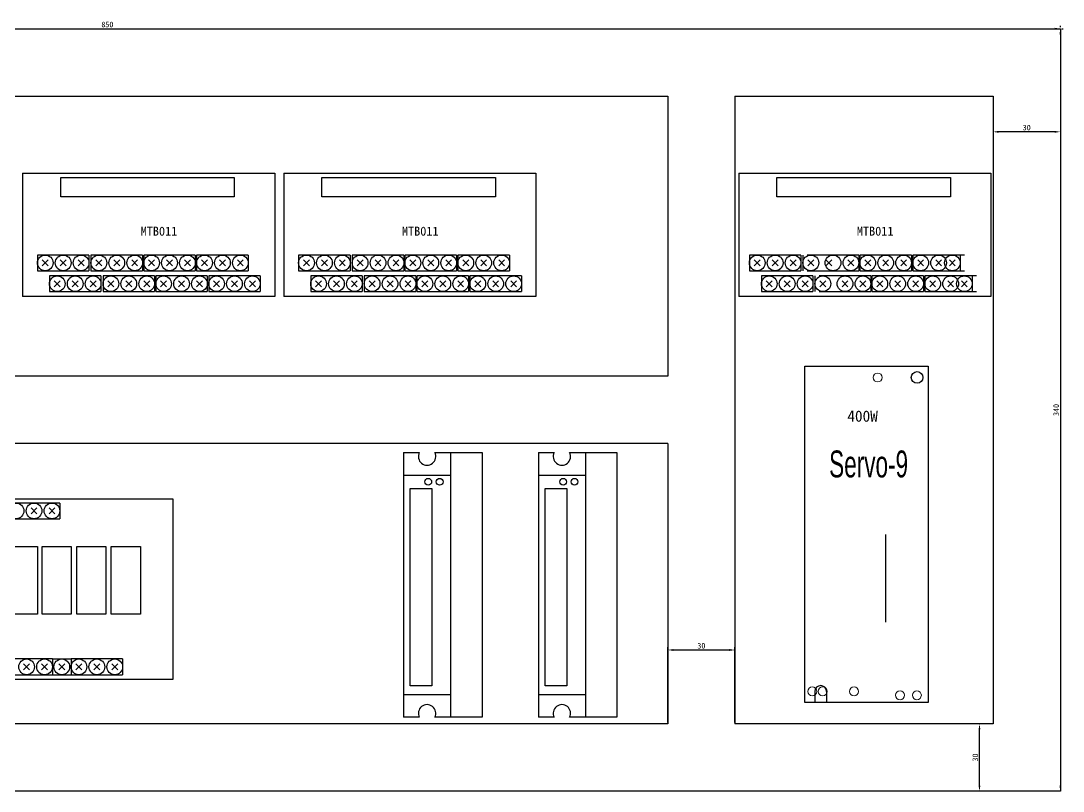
# Model space of a CAD drawing. Header units: millimetres. Extents: x 175 to 4940, y -2082 to 1907.
# Drawn here: x 2040.5 to 2505.3, y 984.8 to 1328.3 of the extents above; entities that cross this region are included whole.
import ezdxf

# ---------------------------------------------------------------- set-up
doc = ezdxf.new("R2010")
doc.units = ezdxf.units.MM
doc.layers.add('Dimension', color=3, linetype='Continuous', lineweight=13)
doc.layers.add('Z_OM_OUTLINE', color=7, linetype='Continuous')
doc.layers.add('外形線', color=7, linetype='Continuous')
doc.styles.get("Standard").update_dxf_attribs({"font": ''})
doc.styles.add('样式 8', font='arial.ttf', dxfattribs={"width": 0.6, "height": 2.5})
doc.styles.get('Standard').set_extended_font_data('SimSun')
doc.dimstyles.new('ISO-25', dxfattribs={"dimtxt": 2.5, "dimasz": 2.5, "dimexe": 1.25, "dimexo": 0.625, "dimtad": 1, "dimtxsty": 'Standard', "dimcen": 2.5, "dimadec": 0, "dimazin": 0, "dimtfac": 1, "dimtmove": 0, "dimatfit": 3, "dimfxl": 1, "dimarcsym": 0})

# ---------------------------------------------------------------- blocks, each defined once
blk = doc.blocks.new('MBD2510E')
for p, q in [((-45.6, -140), (-45.6, -145)), ((-40.4, -140), (-40.4, -145))]:
    blk.add_line(p, q)
blk.add_lwpolyline([(-50, 5), (5, 5), (5, -145), (-50, -145)], close=True)
blk.add_circle((0, 0), 2.6)
blk.add_arc((-43, -140), 2.6, 0, 180)
blk = doc.blocks.new('*D66')
at = {"color": 0, "lineweight": -2, "transparency": 16777216}
for p, q in [((1654.03, 1325.46), (1654.03, 1326.08)), ((1656.53, 1324.83), (2501.53, 1324.83)), ((2504.03, 1325.46), (2504.03, 1326.08))]:
    blk.add_line(p, q, dxfattribs=at)
at = {"color": 0, "transparency": 16777216}
for points in [[(1656.53, 1325.25), (1656.53, 1324.42), (1654.03, 1324.83)], [(2501.53, 1325.25), (2501.53, 1324.42), (2504.03, 1324.83)]]:
    blk.add_solid(points, dxfattribs=at)
at = {"layer": 'Defpoints', "color": 0, "transparency": 16777216}
for p in [(1654.03, 1324.83), (2504.03, 1324.83), (2504.03, 1324.83)]:
    blk.add_point(p, dxfattribs=at)
at = {"color": 0, "transparency": 16777216, "insert": (2079.03, 1326.71), "char_height": 2.5, "attachment_point": 5}
blk.add_mtext('850', dxfattribs=at)
blk = doc.blocks.new('*D67')
at = {"color": 0, "lineweight": -2, "transparency": 16777216}
for p, q in [((2504.65, 1324.83), (2505.28, 1324.83)), ((2504.03, 1322.33), (2504.03, 987.33)), ((2503.4, 984.83), (2502.78, 984.83))]:
    blk.add_line(p, q, dxfattribs=at)
at = {"color": 0, "transparency": 16777216}
for points in [[(2503.61, 1322.33), (2504.44, 1322.33), (2504.03, 1324.83)], [(2503.61, 987.33), (2504.44, 987.33), (2504.03, 984.83)]]:
    blk.add_solid(points, dxfattribs=at)
at = {"layer": 'Defpoints', "color": 0, "transparency": 16777216}
for p in [(2504.03, 1324.83), (2504.03, 984.83), (2504.03, 984.83)]:
    blk.add_point(p, dxfattribs=at)
at = {"color": 0, "transparency": 16777216, "insert": (2502.15, 1154.83), "char_height": 2.5, "attachment_point": 5, "rotation": 90}
blk.add_mtext('340', dxfattribs=at)
blk = doc.blocks.new('*D77')
at = {"color": 0, "lineweight": -2, "transparency": 16777216}
for p, q in [((2504.03, 1324.21), (2504.03, 1277.6)), ((2474.03, 1294.21), (2474.03, 1277.6)), ((2501.53, 1278.85), (2476.53, 1278.85))]:
    blk.add_line(p, q, dxfattribs=at)
at = {"color": 0, "transparency": 16777216}
for points in [[(2476.53, 1279.27), (2476.53, 1278.44), (2474.03, 1278.85)], [(2501.53, 1279.27), (2501.53, 1278.44), (2504.03, 1278.85)]]:
    blk.add_solid(points, dxfattribs=at)
at = {"layer": 'Defpoints', "color": 0, "transparency": 16777216}
for p in [(2504.03, 1324.83), (2474.03, 1294.83), (2474.03, 1278.85)]:
    blk.add_point(p, dxfattribs=at)
at = {"color": 0, "transparency": 16777216, "insert": (2489.03, 1280.73), "char_height": 2.5, "attachment_point": 5}
blk.add_mtext('30', dxfattribs=at)
blk = doc.blocks.new('*D78')
at = {"color": 0, "lineweight": -2, "transparency": 16777216}
for p, q in [((2473.4, 1014.83), (2466.72, 1014.83)), ((2467.97, 987.33), (2467.97, 1012.33)), ((2503.4, 984.83), (2466.72, 984.83))]:
    blk.add_line(p, q, dxfattribs=at)
at = {"color": 0, "transparency": 16777216}
for points in [[(2467.55, 1012.33), (2468.38, 1012.33), (2467.97, 1014.83)], [(2467.55, 987.33), (2468.38, 987.33), (2467.97, 984.83)]]:
    blk.add_solid(points, dxfattribs=at)
at = {"layer": 'Defpoints', "color": 0, "transparency": 16777216}
for p in [(2467.97, 1014.83), (2474.03, 1014.83), (2504.03, 984.83)]:
    blk.add_point(p, dxfattribs=at)
at = {"color": 0, "transparency": 16777216, "insert": (2466.09, 999.83), "char_height": 2.5, "attachment_point": 5, "rotation": 90}
blk.add_mtext('30', dxfattribs=at)
blk = doc.blocks.new('*D79')
at = {"color": 0, "lineweight": -2, "transparency": 16777216}
for p, q in [((2328.93, 1015.46), (2328.93, 1049.04)), ((2331.43, 1047.79), (2356.43, 1047.79)), ((2358.93, 1015.46), (2358.93, 1049.04))]:
    blk.add_line(p, q, dxfattribs=at)
at = {"color": 0, "transparency": 16777216}
for points in [[(2331.43, 1048.21), (2331.43, 1047.37), (2328.93, 1047.79)], [(2356.43, 1048.21), (2356.43, 1047.37), (2358.93, 1047.79)]]:
    blk.add_solid(points, dxfattribs=at)
at = {"layer": 'Defpoints', "color": 0, "transparency": 16777216}
for p in [(2358.93, 1047.79), (2328.93, 1014.83), (2358.93, 1014.83)]:
    blk.add_point(p, dxfattribs=at)
at = {"color": 0, "transparency": 16777216, "insert": (2343.93, 1049.67), "char_height": 2.5, "attachment_point": 5}
blk.add_mtext('30', dxfattribs=at)

msp = doc.modelspace()

# ---------------------------------------------------------------- linework, layer by layer
for p, q in [((1654.026, 1324.832), (2504.026, 1324.832)), ((2504.026, 1324.832), (2504.026, 984.832)), ((1684.026, 1294.832), (2328.93, 1294.832)), ((2328.93, 1294.832), (2328.93, 1169.832)), ((2358.93, 1294.832), (2358.93, 1014.832)), ((2358.93, 1294.832), (2474.026, 1294.832)), ((2474.026, 1294.832), (2474.026, 1014.832)), ((2041.261, 1260.443), (2153.661, 1260.443)), ((2041.261, 1260.443), (2041.261, 1205.443)), ((2153.661, 1260.443), (2153.661, 1205.443)), ((2157.775, 1260.443), (2270.175, 1260.443)), ((2157.775, 1260.443), (2157.775, 1205.443)), ((2270.175, 1260.443), (2270.175, 1205.443)), ((2360.654, 1260.443), (2473.054, 1260.443)), ((2360.654, 1260.443), (2360.654, 1205.443)), ((2473.054, 1260.443), (2473.054, 1205.443)), ((2047.829, 1223.926), (2047.829, 1216.926)), ((2070.829, 1223.926), (2070.829, 1216.926)), ((2071.737, 1223.926), (2071.737, 1216.926)), ((2094.737, 1223.926), (2094.737, 1216.926)), ((2095.248, 1223.926), (2095.248, 1216.926)), ((2118.248, 1223.926), (2118.248, 1216.926)), ((2118.858, 1223.926), (2118.858, 1216.926)), ((2141.858, 1223.926), (2141.858, 1216.926)), ((2164.344, 1223.926), (2164.344, 1216.926)), ((2187.344, 1223.926), (2187.344, 1216.926)), ((2188.252, 1223.926), (2188.252, 1216.926)), ((2211.252, 1223.926), (2211.252, 1216.926)), ((2211.763, 1223.926), (2211.763, 1216.926)), ((2234.763, 1223.926), (2234.763, 1216.926)), ((2235.373, 1223.926), (2235.373, 1216.926)), ((2258.373, 1223.926), (2258.373, 1216.926)), ((2365.343, 1223.926), (2365.343, 1216.926)), ((2388.343, 1223.926), (2388.343, 1216.926)), ((2389.251, 1223.926), (2389.251, 1216.926)), ((2414.13, 1223.926), (2414.13, 1216.926)), ((2414.641, 1223.926), (2414.641, 1216.926)), ((2437.641, 1223.926), (2437.641, 1216.926)), ((2438.251, 1223.926), (2438.251, 1216.926)), ((2459.372, 1223.926), (2459.372, 1216.926)), ((2053.186, 1214.613), (2053.186, 1207.613)), ((2076.186, 1214.613), (2076.186, 1207.613)), ((2077.094, 1214.613), (2077.094, 1207.613)), ((2100.094, 1214.613), (2100.094, 1207.613)), ((2100.605, 1214.613), (2100.605, 1207.613)), ((2123.605, 1214.613), (2123.605, 1207.613)), ((2124.215, 1214.613), (2124.215, 1207.613)), ((2147.215, 1214.613), (2147.215, 1207.613)), ((2169.701, 1214.613), (2169.701, 1207.613)), ((2192.701, 1214.613), (2192.701, 1207.613)), ((2193.609, 1214.613), (2193.609, 1207.613)), ((2216.609, 1214.613), (2216.609, 1207.613)), ((2217.119, 1214.613), (2217.119, 1207.613)), ((2240.119, 1214.613), (2240.119, 1207.613)), ((2240.73, 1214.613), (2240.73, 1207.613)), ((2263.73, 1214.613), (2263.73, 1207.613)), ((2370.7, 1214.613), (2370.7, 1207.613)), ((2393.7, 1214.613), (2393.7, 1207.613)), ((2394.608, 1214.613), (2394.608, 1207.613)), ((2419.487, 1214.613), (2419.487, 1207.613)), ((2419.998, 1214.613), (2419.998, 1207.613)), ((2442.998, 1214.613), (2442.998, 1207.613)), ((2443.608, 1214.613), (2443.608, 1207.613)), ((2464.729, 1214.613), (2464.729, 1207.613)), ((2153.661, 1205.443), (2041.261, 1205.443)), ((2270.175, 1205.443), (2157.775, 1205.443)), ((2473.054, 1205.443), (2360.654, 1205.443)), ((2328.93, 1169.832), (1684.026, 1169.832)), ((2328.93, 1139.832), (1684.026, 1139.832)), ((2328.93, 1139.832), (2328.93, 1014.832)), ((2211.124, 1135.815), (2218.153, 1135.815)), ((2211.124, 1135.815), (2211.124, 1017.815)), ((2225.063, 1135.815), (2246.124, 1135.815)), ((2232.124, 1135.815), (2232.124, 1017.815)), ((2246.124, 1135.815), (2246.124, 1017.815)), ((2271.258, 1135.815), (2278.287, 1135.815)), ((2271.258, 1135.815), (2271.258, 1017.815)), ((2285.197, 1135.815), (2306.258, 1135.815)), ((2292.258, 1135.815), (2292.258, 1017.815)), ((2306.258, 1135.815), (2306.258, 1017.815)), ((2211.124, 1125.815), (2232.124, 1125.815)), ((2271.258, 1125.815), (2292.258, 1125.815)), ((1956.174, 1115.191), (2108.174, 1115.191)), ((2057.837, 1113.333), (2057.837, 1106.333)), ((2108.174, 1115.191), (2108.174, 1034.691)), ((2426.031, 1099.301), (2426.031, 1060.231)), ((2054.517, 1043.769), (2054.517, 1036.769)), ((2054.517, 1043.769), (2062.845, 1043.769)), ((2062.845, 1043.769), (2062.845, 1036.769)), ((2085.845, 1043.769), (2085.845, 1036.769)), ((2054.517, 1036.769), (2062.845, 1036.769)), ((2108.174, 1034.691), (1956.174, 1034.691)), ((2232.124, 1027.815), (2211.124, 1027.815)), ((2292.258, 1027.815), (2271.258, 1027.815)), ((2328.93, 1014.832), (1684.026, 1014.832)), ((2218.153, 1017.815), (2211.124, 1017.815)), ((2246.124, 1017.815), (2225.063, 1017.815)), ((2278.287, 1017.815), (2271.258, 1017.815)), ((2306.258, 1017.815), (2285.197, 1017.815)), ((2474.026, 1014.832), (2358.93, 1014.832)), ((2504.026, 984.832), (1654.026, 984.832))]:
    msp.add_line(p, q)
for points in [[(2058.232, 1258.489), (2135.622, 1258.489), (2135.622, 1249.857), (2058.232, 1249.857)], [(2174.747, 1258.489), (2252.137, 1258.489), (2252.137, 1249.857), (2174.747, 1249.857)], [(2377.625, 1258.489), (2455.016, 1258.489), (2455.016, 1249.857), (2377.625, 1249.857)], [(2214.12, 1119.728), (2223.758, 1119.728), (2223.758, 1031.802), (2214.12, 1031.802)], [(2274.254, 1119.728), (2283.892, 1119.728), (2283.892, 1031.802), (2274.254, 1031.802)], [(2047.841, 1093.958), (2047.841, 1063.716), (2034.855, 1063.716), (2034.855, 1093.958)], [(2062.942, 1093.958), (2062.942, 1063.716), (2049.955, 1063.716), (2049.955, 1093.958)], [(2078.345, 1093.958), (2078.345, 1063.716), (2065.358, 1063.716), (2065.358, 1093.958)], [(2093.748, 1093.958), (2093.748, 1063.716), (2080.761, 1063.716), (2080.761, 1093.958)]]:
    msp.add_lwpolyline(points, close=True)
for centre in [(2222.147, 1122.825), (2227.221, 1122.825), (2282.281, 1122.825), (2287.355, 1122.825)]:
    msp.add_circle(centre, 1.5)
for centre, start, end in [((2221.608, 1134.075), 153.26849, 26.73151), ((2281.742, 1134.075), 153.26849, 26.73151), ((2221.608, 1019.555), 333.26849, 206.73151), ((2281.742, 1019.555), 333.26849, 206.73151)]:
    msp.add_arc(centre, 3.868, start, end)
at = {"layer": 'Dimension'}
for centre in [(2422.531, 1169.301), (2393.37, 1029.301), (2398.031, 1029.301), (2412.031, 1029.301), (2432.531, 1027.62), (2440.031, 1027.62)]:
    msp.add_circle(centre, 2, dxfattribs=at)
at = {"layer": 'Z_OM_OUTLINE'}
for p, q in [((2070.829, 1223.926), (2047.829, 1223.926)), ((2094.737, 1223.926), (2071.737, 1223.926)), ((2118.248, 1223.926), (2095.248, 1223.926)), ((2141.858, 1223.926), (2118.858, 1223.926)), ((2187.344, 1223.926), (2164.344, 1223.926)), ((2211.252, 1223.926), (2188.252, 1223.926)), ((2234.763, 1223.926), (2211.763, 1223.926)), ((2258.373, 1223.926), (2235.373, 1223.926)), ((2388.343, 1223.926), (2365.343, 1223.926)), ((2414.13, 1223.926), (2391.13, 1223.926)), ((2437.641, 1223.926), (2414.641, 1223.926)), ((2461.251, 1223.926), (2438.251, 1223.926)), ((2050.019, 1219.115), (2052.64, 1221.736)), ((2052.64, 1219.115), (2050.019, 1221.736)), ((2060.64, 1219.115), (2058.019, 1221.736)), ((2058.019, 1219.115), (2060.64, 1221.736)), ((2068.64, 1219.115), (2066.019, 1221.736)), ((2066.019, 1219.115), (2068.64, 1221.736)), ((2073.926, 1219.115), (2076.547, 1221.736)), ((2076.547, 1219.115), (2073.926, 1221.736)), ((2084.547, 1219.115), (2081.926, 1221.736)), ((2081.926, 1219.115), (2084.547, 1221.736)), ((2092.547, 1219.115), (2089.926, 1221.736)), ((2089.926, 1219.115), (2092.547, 1221.736)), ((2097.437, 1219.115), (2100.058, 1221.736)), ((2100.058, 1219.115), (2097.437, 1221.736)), ((2108.058, 1219.115), (2105.437, 1221.736)), ((2105.437, 1219.115), (2108.058, 1221.736)), ((2116.058, 1219.115), (2113.437, 1221.736)), ((2113.437, 1219.115), (2116.058, 1221.736)), ((2121.047, 1219.115), (2123.668, 1221.736)), ((2123.668, 1219.115), (2121.047, 1221.736)), ((2131.668, 1219.115), (2129.047, 1221.736)), ((2129.047, 1219.115), (2131.668, 1221.736)), ((2139.668, 1219.115), (2137.047, 1221.736)), ((2137.047, 1219.115), (2139.668, 1221.736)), ((2166.533, 1219.115), (2169.155, 1221.736)), ((2169.155, 1219.115), (2166.533, 1221.736)), ((2177.155, 1219.115), (2174.533, 1221.736)), ((2174.533, 1219.115), (2177.155, 1221.736)), ((2185.155, 1219.115), (2182.533, 1221.736)), ((2182.533, 1219.115), (2185.155, 1221.736)), ((2190.441, 1219.115), (2193.062, 1221.736)), ((2193.062, 1219.115), (2190.441, 1221.736)), ((2201.062, 1219.115), (2198.441, 1221.736)), ((2198.441, 1219.115), (2201.062, 1221.736)), ((2209.062, 1219.115), (2206.441, 1221.736)), ((2206.441, 1219.115), (2209.062, 1221.736)), ((2213.952, 1219.115), (2216.573, 1221.736)), ((2216.573, 1219.115), (2213.952, 1221.736)), ((2224.573, 1219.115), (2221.952, 1221.736)), ((2221.952, 1219.115), (2224.573, 1221.736)), ((2232.573, 1219.115), (2229.952, 1221.736)), ((2229.952, 1219.115), (2232.573, 1221.736)), ((2237.562, 1219.115), (2240.183, 1221.736)), ((2240.183, 1219.115), (2237.562, 1221.736)), ((2248.183, 1219.115), (2245.562, 1221.736)), ((2245.562, 1219.115), (2248.183, 1221.736)), ((2256.183, 1219.115), (2253.562, 1221.736)), ((2253.562, 1219.115), (2256.183, 1221.736)), ((2367.532, 1219.115), (2370.154, 1221.736)), ((2370.154, 1219.115), (2367.532, 1221.736)), ((2378.154, 1219.115), (2375.532, 1221.736)), ((2375.532, 1219.115), (2378.154, 1221.736)), ((2386.154, 1219.115), (2383.532, 1221.736)), ((2383.532, 1219.115), (2386.154, 1221.736)), ((2391.44, 1219.115), (2394.061, 1221.736)), ((2394.061, 1219.115), (2391.44, 1221.736)), ((2402.061, 1219.115), (2399.44, 1221.736)), ((2399.44, 1219.115), (2402.061, 1221.736)), ((2411.941, 1219.115), (2409.32, 1221.736)), ((2409.32, 1219.115), (2411.941, 1221.736)), ((2416.831, 1219.115), (2419.452, 1221.736)), ((2419.452, 1219.115), (2416.831, 1221.736)), ((2427.452, 1219.115), (2424.831, 1221.736)), ((2424.831, 1219.115), (2427.452, 1221.736)), ((2435.452, 1219.115), (2432.831, 1221.736)), ((2432.831, 1219.115), (2435.452, 1221.736)), ((2440.441, 1219.115), (2443.062, 1221.736)), ((2443.062, 1219.115), (2440.441, 1221.736)), ((2451.062, 1219.115), (2448.441, 1221.736)), ((2448.441, 1219.115), (2451.062, 1221.736)), ((2457.182, 1219.115), (2454.561, 1221.736)), ((2454.561, 1219.115), (2457.182, 1221.736)), ((2047.829, 1216.926), (2070.829, 1216.926)), ((2076.186, 1214.613), (2053.186, 1214.613)), ((2071.737, 1216.926), (2094.737, 1216.926)), ((2100.094, 1214.613), (2077.094, 1214.613)), ((2095.248, 1216.926), (2118.248, 1216.926)), ((2123.605, 1214.613), (2100.605, 1214.613)), ((2118.858, 1216.926), (2141.858, 1216.926)), ((2147.215, 1214.613), (2124.215, 1214.613)), ((2164.344, 1216.926), (2187.344, 1216.926)), ((2192.701, 1214.613), (2169.701, 1214.613)), ((2188.252, 1216.926), (2211.252, 1216.926)), ((2216.609, 1214.613), (2193.609, 1214.613)), ((2211.763, 1216.926), (2234.763, 1216.926)), ((2240.119, 1214.613), (2217.119, 1214.613)), ((2235.373, 1216.926), (2258.373, 1216.926)), ((2263.73, 1214.613), (2240.73, 1214.613)), ((2365.343, 1216.926), (2388.343, 1216.926)), ((2393.7, 1214.613), (2370.7, 1214.613)), ((2391.13, 1216.926), (2414.13, 1216.926)), ((2419.487, 1214.613), (2396.487, 1214.613)), ((2414.641, 1216.926), (2437.641, 1216.926)), ((2442.998, 1214.613), (2419.998, 1214.613)), ((2438.251, 1216.926), (2461.251, 1216.926)), ((2466.608, 1214.613), (2443.608, 1214.613)), ((2055.376, 1209.803), (2057.997, 1212.424)), ((2057.997, 1209.803), (2055.376, 1212.424)), ((2065.997, 1209.803), (2063.376, 1212.424)), ((2063.376, 1209.803), (2065.997, 1212.424)), ((2073.997, 1209.803), (2071.376, 1212.424)), ((2071.376, 1209.803), (2073.997, 1212.424)), ((2079.283, 1209.803), (2081.904, 1212.424)), ((2081.904, 1209.803), (2079.283, 1212.424)), ((2089.904, 1209.803), (2087.283, 1212.424)), ((2087.283, 1209.803), (2089.904, 1212.424)), ((2097.904, 1209.803), (2095.283, 1212.424)), ((2095.283, 1209.803), (2097.904, 1212.424)), ((2102.794, 1209.803), (2105.415, 1212.424)), ((2105.415, 1209.803), (2102.794, 1212.424)), ((2113.415, 1209.803), (2110.794, 1212.424)), ((2110.794, 1209.803), (2113.415, 1212.424)), ((2121.415, 1209.803), (2118.794, 1212.424)), ((2118.794, 1209.803), (2121.415, 1212.424)), ((2126.404, 1209.803), (2129.025, 1212.424)), ((2129.025, 1209.803), (2126.404, 1212.424)), ((2137.025, 1209.803), (2134.404, 1212.424)), ((2134.404, 1209.803), (2137.025, 1212.424)), ((2145.025, 1209.803), (2142.404, 1212.424)), ((2142.404, 1209.803), (2145.025, 1212.424)), ((2171.89, 1209.803), (2174.511, 1212.424)), ((2174.511, 1209.803), (2171.89, 1212.424)), ((2182.511, 1209.803), (2179.89, 1212.424)), ((2179.89, 1209.803), (2182.511, 1212.424)), ((2190.511, 1209.803), (2187.89, 1212.424)), ((2187.89, 1209.803), (2190.511, 1212.424)), ((2195.798, 1209.803), (2198.419, 1212.424)), ((2198.419, 1209.803), (2195.798, 1212.424)), ((2206.419, 1209.803), (2203.798, 1212.424)), ((2203.798, 1209.803), (2206.419, 1212.424)), ((2214.419, 1209.803), (2211.798, 1212.424)), ((2211.798, 1209.803), (2214.419, 1212.424)), ((2219.309, 1209.803), (2221.93, 1212.424)), ((2221.93, 1209.803), (2219.309, 1212.424)), ((2229.93, 1209.803), (2227.309, 1212.424)), ((2227.309, 1209.803), (2229.93, 1212.424)), ((2237.93, 1209.803), (2235.309, 1212.424)), ((2235.309, 1209.803), (2237.93, 1212.424)), ((2242.919, 1209.803), (2245.54, 1212.424)), ((2245.54, 1209.803), (2242.919, 1212.424)), ((2253.54, 1209.803), (2250.919, 1212.424)), ((2250.919, 1209.803), (2253.54, 1212.424)), ((2261.54, 1209.803), (2258.919, 1212.424)), ((2258.919, 1209.803), (2261.54, 1212.424)), ((2372.889, 1209.803), (2375.51, 1212.424)), ((2375.51, 1209.803), (2372.889, 1212.424)), ((2383.51, 1209.803), (2380.889, 1212.424)), ((2380.889, 1209.803), (2383.51, 1212.424)), ((2391.51, 1209.803), (2388.889, 1212.424)), ((2388.889, 1209.803), (2391.51, 1212.424)), ((2396.797, 1209.803), (2399.418, 1212.424)), ((2399.418, 1209.803), (2396.797, 1212.424)), ((2409.298, 1209.803), (2406.677, 1212.424)), ((2406.677, 1209.803), (2409.298, 1212.424)), ((2417.298, 1209.803), (2414.677, 1212.424)), ((2414.677, 1209.803), (2417.298, 1212.424)), ((2422.187, 1209.803), (2424.809, 1212.424)), ((2424.809, 1209.803), (2422.187, 1212.424)), ((2432.809, 1209.803), (2430.187, 1212.424)), ((2430.187, 1209.803), (2432.809, 1212.424)), ((2440.809, 1209.803), (2438.187, 1212.424)), ((2438.187, 1209.803), (2440.809, 1212.424)), ((2445.798, 1209.803), (2448.419, 1212.424)), ((2448.419, 1209.803), (2445.798, 1212.424)), ((2456.419, 1209.803), (2453.798, 1212.424)), ((2453.798, 1209.803), (2456.419, 1212.424)), ((2462.539, 1209.803), (2459.918, 1212.424)), ((2459.918, 1209.803), (2462.539, 1212.424)), ((2053.186, 1207.613), (2076.186, 1207.613)), ((2077.094, 1207.613), (2100.094, 1207.613)), ((2100.605, 1207.613), (2123.605, 1207.613)), ((2124.215, 1207.613), (2147.215, 1207.613)), ((2169.701, 1207.613), (2192.701, 1207.613)), ((2193.609, 1207.613), (2216.609, 1207.613)), ((2217.119, 1207.613), (2240.119, 1207.613)), ((2240.73, 1207.613), (2263.73, 1207.613)), ((2370.7, 1207.613), (2393.7, 1207.613)), ((2396.487, 1207.613), (2419.487, 1207.613)), ((2419.998, 1207.613), (2442.998, 1207.613)), ((2443.608, 1207.613), (2466.608, 1207.613)), ((2057.837, 1113.333), (2034.837, 1113.333)), ((2047.647, 1108.522), (2045.026, 1111.143)), ((2045.026, 1108.522), (2047.647, 1111.143)), ((2055.647, 1108.522), (2053.026, 1111.143)), ((2053.026, 1108.522), (2055.647, 1111.143)), ((2034.837, 1106.333), (2057.837, 1106.333)), ((2054.517, 1043.769), (2031.517, 1043.769)), ((2044.327, 1038.958), (2041.706, 1041.579)), ((2041.706, 1038.958), (2044.327, 1041.579)), ((2052.327, 1038.958), (2049.706, 1041.579)), ((2049.706, 1038.958), (2052.327, 1041.579)), ((2060.017, 1038.958), (2057.396, 1041.579)), ((2057.396, 1038.958), (2060.017, 1041.579)), ((2085.845, 1043.769), (2062.845, 1043.769)), ((2065.034, 1038.958), (2067.655, 1041.579)), ((2067.655, 1038.958), (2065.034, 1041.579)), ((2075.655, 1038.958), (2073.034, 1041.579)), ((2073.034, 1038.958), (2075.655, 1041.579)), ((2083.655, 1038.958), (2081.034, 1041.579)), ((2081.034, 1038.958), (2083.655, 1041.579)), ((2031.517, 1036.769), (2054.517, 1036.769)), ((2062.845, 1036.769), (2085.845, 1036.769))]:
    msp.add_line(p, q, dxfattribs=at)
for centre in [(2051.329, 1220.426), (2059.329, 1220.426), (2067.329, 1220.426), (2075.237, 1220.426), (2083.237, 1220.426), (2091.237, 1220.426), (2098.748, 1220.426), (2106.748, 1220.426), (2114.748, 1220.426), (2122.358, 1220.426), (2130.358, 1220.426), (2138.358, 1220.426), (2167.844, 1220.426), (2175.844, 1220.426), (2183.844, 1220.426), (2191.752, 1220.426), (2199.752, 1220.426), (2207.752, 1220.426), (2215.263, 1220.426), (2223.263, 1220.426), (2231.263, 1220.426), (2238.873, 1220.426), (2246.873, 1220.426), (2254.873, 1220.426), (2368.843, 1220.426), (2376.843, 1220.426), (2384.843, 1220.426), (2392.751, 1220.426), (2402.63, 1220.426), (2410.63, 1220.426), (2418.141, 1220.426), (2426.141, 1220.426), (2434.141, 1220.426), (2441.751, 1220.426), (2449.751, 1220.426), (2455.872, 1220.426), (2056.686, 1211.113), (2064.686, 1211.113), (2072.686, 1211.113), (2080.594, 1211.113), (2088.594, 1211.113), (2096.594, 1211.113), (2104.105, 1211.113), (2112.105, 1211.113), (2120.105, 1211.113), (2127.715, 1211.113), (2135.715, 1211.113), (2143.715, 1211.113), (2173.201, 1211.113), (2181.201, 1211.113), (2189.201, 1211.113), (2197.109, 1211.113), (2205.109, 1211.113), (2213.109, 1211.113), (2220.619, 1211.113), (2228.619, 1211.113), (2236.619, 1211.113), (2244.23, 1211.113), (2252.23, 1211.113), (2260.23, 1211.113), (2374.2, 1211.113), (2382.2, 1211.113), (2390.2, 1211.113), (2398.108, 1211.113), (2407.987, 1211.113), (2415.987, 1211.113), (2423.498, 1211.113), (2431.498, 1211.113), (2439.498, 1211.113), (2447.108, 1211.113), (2455.108, 1211.113), (2461.229, 1211.113), (2038.337, 1109.833), (2046.337, 1109.833), (2054.337, 1109.833), (2043.017, 1040.269), (2051.017, 1040.269), (2058.706, 1040.269), (2066.345, 1040.269), (2074.345, 1040.269), (2082.345, 1040.269)]:
    msp.add_circle(centre, 3.498, dxfattribs=at)

# ---------------------------------------------------------------- block references
msp.add_blockref('MBD2510E', (2440.141, 1169.301))

# ---------------------------------------------------------------- texts
at = {"insert": (2409.028, 1154.581), "char_height": 5, "width": 45.92726, "attachment_point": 1}
msp.add_mtext('400W', dxfattribs=at)
at = {"layer": 'Dimension', "lineweight": 0, "style": '样式 8', "width": 0.6}
msp.add_text('Servo-9', height=12, dxfattribs=at).set_placement((2400.913, 1124.741))
at = {"layer": '外形線', "color": 0, "linetype": 'ByBlock', "ltscale": 8, "char_height": 4, "attachment_point": 1}
for insert in [(2093.889, 1236.566), (2210.404, 1236.566), (2413.283, 1236.566)]:
    msp.add_mtext('{\\C3;MTB011}', dxfattribs=dict(at, insert=insert))

# ---------------------------------------------------------------- dimensions: what is measured, and where the dimension line sits
for base, p1, p2, picture, middle in [((2504.026, 1324.832), (1654.026, 1324.832), (2504.026, 1324.832), '*D66', (2079.026, 1326.707)), ((2474.026, 1278.852), (2504.026, 1324.832), (2474.026, 1294.832), '*D77', (2489.026, 1280.727)), ((2358.93, 1047.791), (2328.93, 1014.832), (2358.93, 1014.832), '*D79', (2343.93, 1049.666))]:
    dim = msp.add_linear_dim(base=base, p1=p1, p2=p2, dimstyle='ISO-25')
    dim.commit()
    dim.dimension.update_dxf_attribs({"geometry": picture, "text_midpoint": middle})
for base, p1, p2, picture, middle in [((2504.026, 984.832), (2504.026, 1324.832), (2504.026, 984.832), '*D67', (2502.151, 1154.832)), ((2467.965, 1014.832), (2504.026, 984.832), (2474.026, 1014.832), '*D78', (2466.09, 999.832))]:
    dim = msp.add_linear_dim(base=base, p1=p1, p2=p2, angle=90, dimstyle='ISO-25')
    dim.commit()
    dim.dimension.update_dxf_attribs({"geometry": picture, "text_midpoint": middle})

doc.saveas('drawing.dxf')
